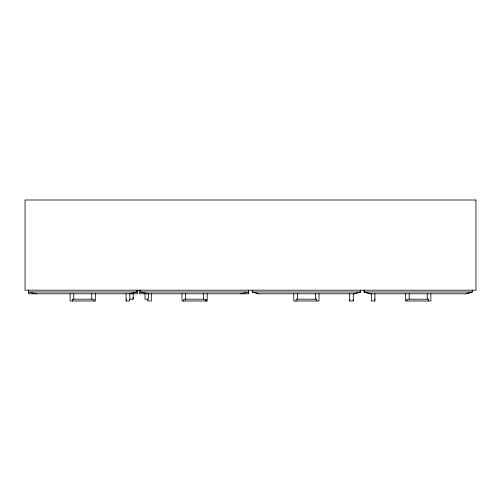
<?xml version="1.0" encoding="UTF-8"?>
<svg xmlns="http://www.w3.org/2000/svg" width="501" height="501" viewBox="0 0 501 501"><rect width="100%" height="100%" fill="white"/><g stroke="black" fill="none" stroke-linecap="round" stroke-linejoin="round"><path stroke-width="0.75" d="M465.911 293.786L472.343 291.983L472.343 290.179M354.013 293.786L360.52 291.983L360.52 290.179M241.682 293.786L243.085 293.423M240.881 293.786L248.696 291.983L140.48 291.983L140.48 290.179M129.007 293.786L136.873 291.983L136.873 290.179M136.873 291.983L28.657 291.983L36.523 293.786M364.102 291.983L472.343 291.983L466.18 293.786L370.264 293.786L364.102 291.983L364.102 290.179M133.247 297.394L133.009 299.197M126.052 299.197L126.578 299.197M374.422 299.197L374.948 299.197M126.052 301.001L129.659 301.001L129.596 299.197L133.185 299.197L133.185 293.786M374.948 301.001L371.341 301.001L371.341 293.786M140.48 291.983L148.296 293.786M34.268 293.292L36.373 293.786M258.81 293.786L252.304 291.983L252.304 290.179M370.558 293.786L364.127 291.983L364.127 290.179M430.86 293.786L430.86 301.001L405.585 301.001L405.585 293.786M428.587 301.001L428.587 299.197L406.918 299.197L406.918 301.001M427.253 293.786L427.253 299.197M409.192 293.786L409.192 299.197M374.948 293.786L374.886 301.001M353.305 293.786L353.305 301.001L349.698 301.001L349.698 293.786M353.243 299.197L353.243 301.001M349.761 299.197L349.761 301.001M319.012 293.786L319.012 301.001L293.786 301.001L293.786 293.786M316.738 301.001L316.738 299.197L296.06 299.197L296.06 301.001M315.405 293.786L315.405 299.197M297.394 293.786L297.394 299.197M248.696 290.179L248.696 293.786L139.579 293.786L139.579 290.179M207.214 293.786L207.214 301.001L181.963 301.001L181.963 293.786M206.312 299.197L206.312 301.001M205.41 301.001L205.41 299.197L183.767 299.197L183.767 301.001M203.606 293.786L203.606 299.197M185.57 293.786L185.57 299.197M151.302 293.786L151.302 301.001L147.757 301.001L147.757 299.197M148.597 293.786L148.597 299.197L144.989 299.197L144.989 293.786M137.775 290.179L137.775 293.786L28.657 293.786L28.657 290.179M129.884 293.786L129.884 299.197M126.052 293.786L126.114 301.001M95.39 293.786L95.39 301.001L70.14 301.001L70.14 293.786M94.056 301.001L94.056 299.197L72.413 299.197L72.413 301.001M91.783 293.786L91.783 299.197M73.747 293.786L73.747 299.197M360.495 291.983L354.282 293.786L258.516 293.786L252.304 291.983L360.52 291.983M475.95 199.999L25.05 199.999L25.05 290.179L475.95 290.179L475.95 199.999"/></g></svg>
